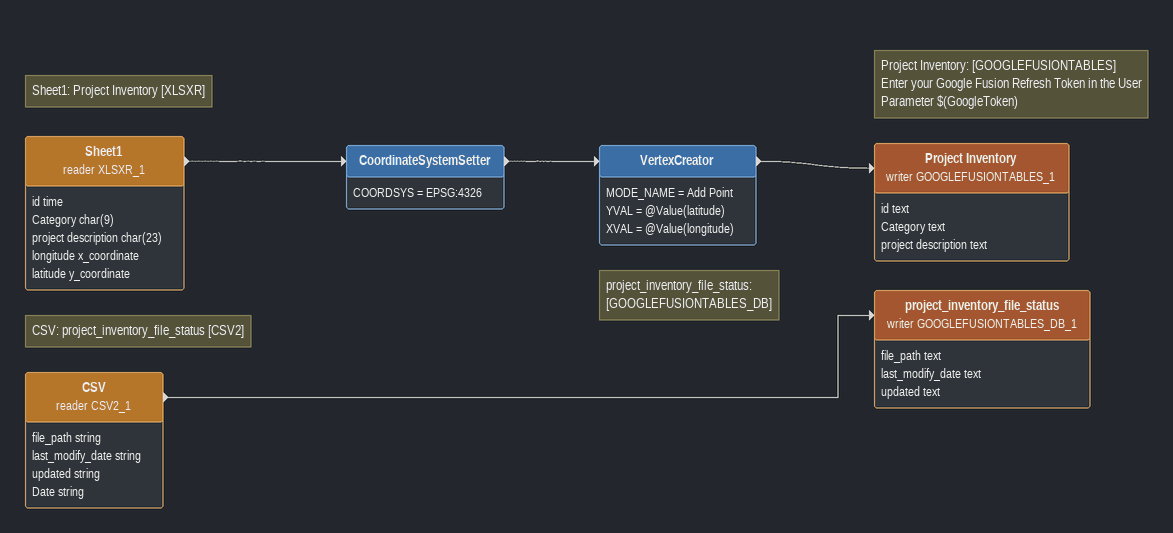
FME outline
Note: Sheet1: Project Inventory [XLSXR]
Sheet1 (reader XLSXR_1)
    attributes: id time, Category char(9), project description char(23), longitude x_coordinate, latitude y_coordinate
    -> CoordinateSystemSetter
CoordinateSystemSetter
    COORDSYS = EPSG:4326
    -> VertexCreator
VertexCreator
    MODE_NAME = Add Point
    YVAL = @Value(latitude)
    XVAL = @Value(longitude)
    -> Project Inventory (writer GOOGLEFUSIONTABLES_1)
Note: Project Inventory: [GOOGLEFUSIONTABLES] / Enter your Google Fusion Refresh Token in the User Parameter $(GoogleToken)
Project Inventory (writer GOOGLEFUSIONTABLES_1)
    attributes: id text, Category text, project description text
Note: CSV: project_inventory_file_status [CSV2]
CSV (reader CSV2_1)
    attributes: file_path string, last_modify_date string, updated string, Date string
    -> project_inventory_file_status (writer GOOGLEFUSIONTABLES_DB_1)
Note: project_inventory_file_status: [GOOGLEFUSIONTABLES_DB]
project_inventory_file_status (writer GOOGLEFUSIONTABLES_DB_1)
    attributes: file_path text, last_modify_date text, updated text
